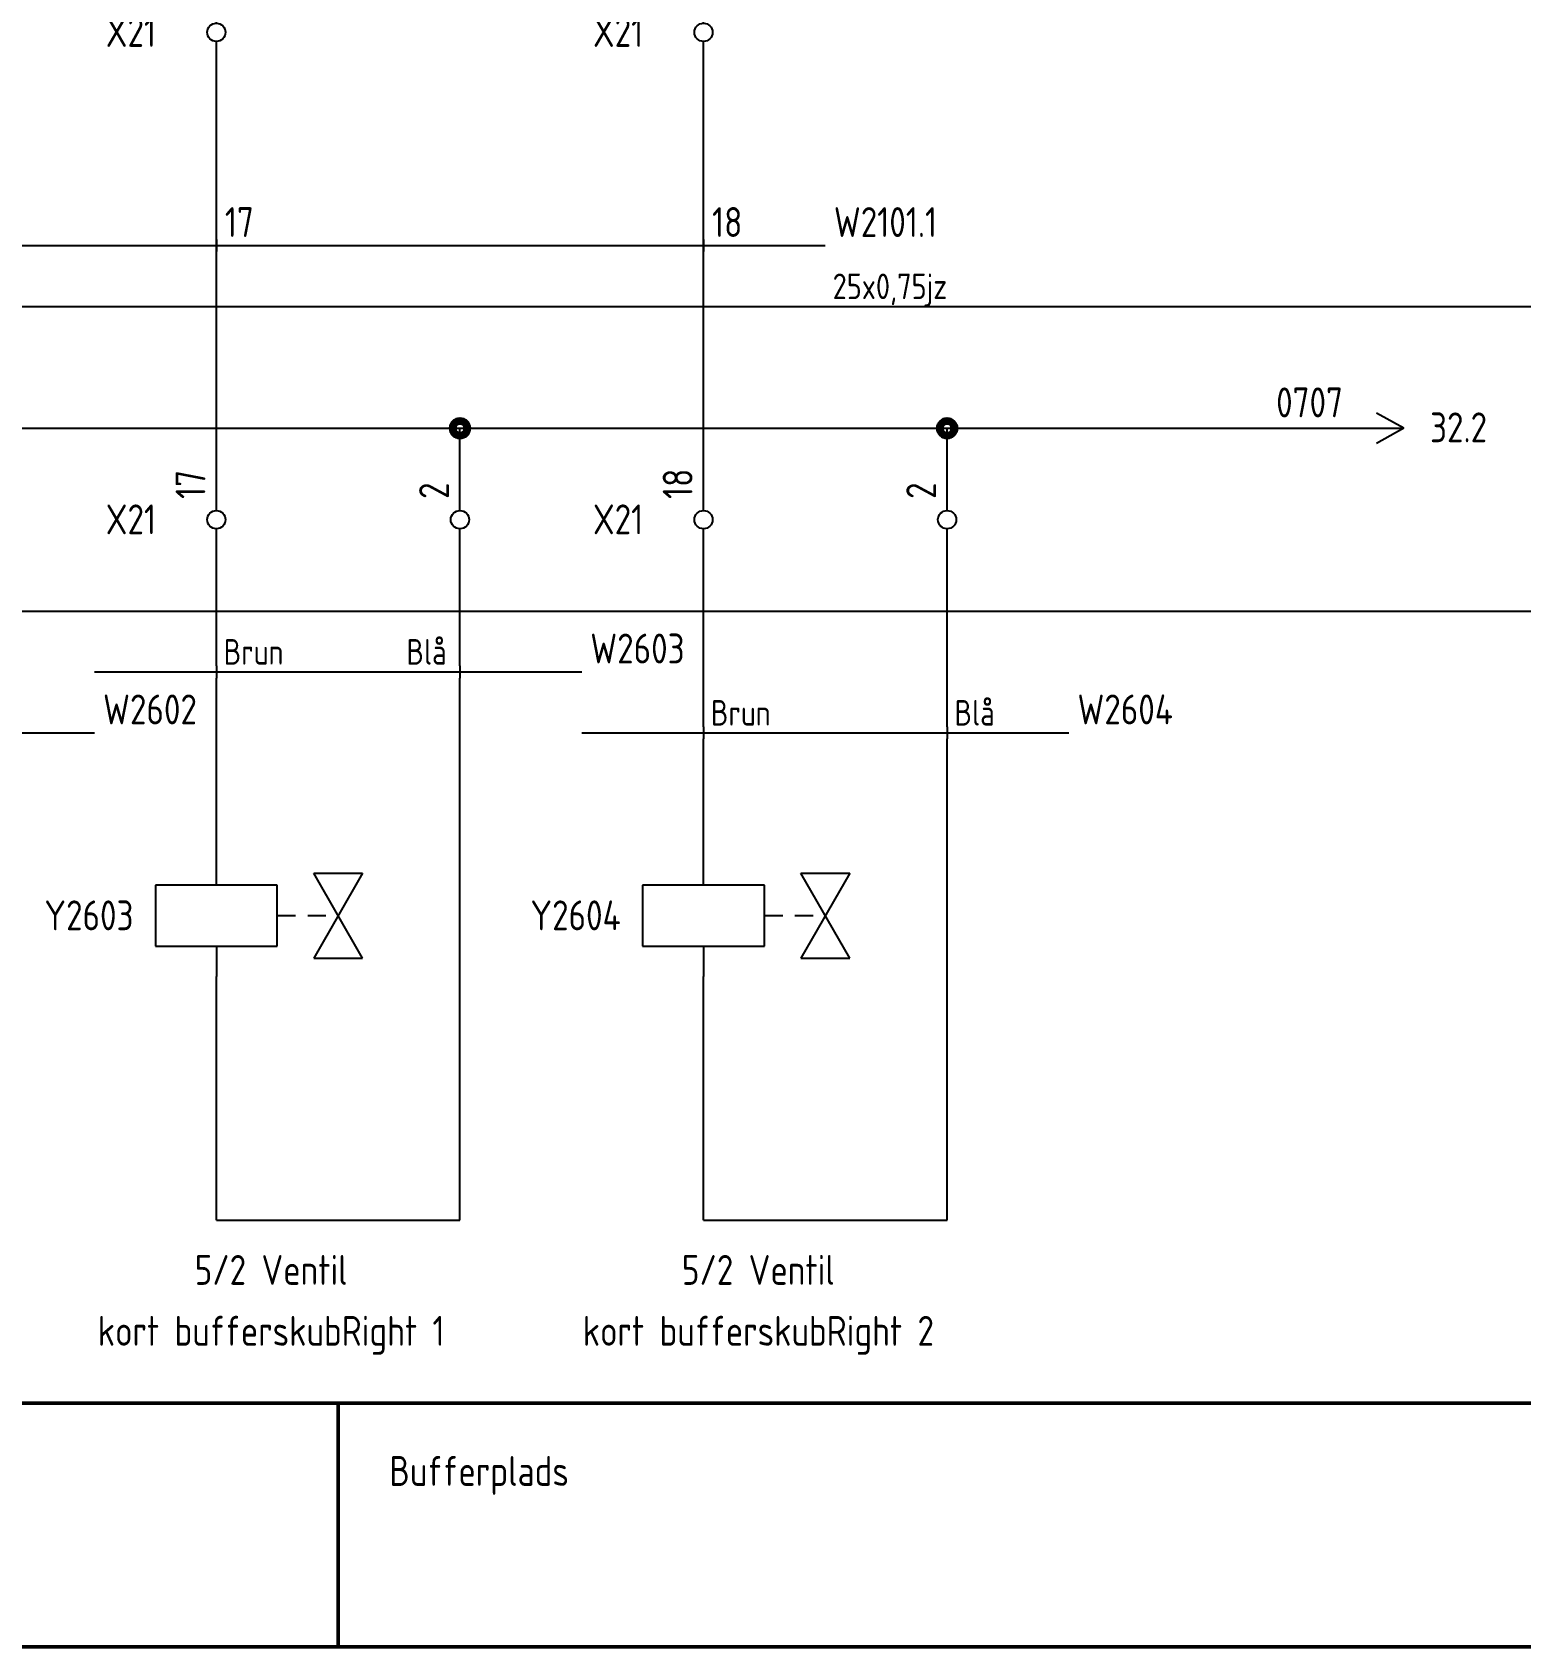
# Model space of a CAD drawing. Header units: millimetres. Extents: x 10 to 410, y 10 to 275.
# Drawn here: x 134.9 to 257.1, y 10 to 142.5 of the extents above; entities that cross this region are included whole.
import ezdxf
from ezdxf.enums import TextEntityAlignment as Align

# ---------------------------------------------------------------- set-up
doc = ezdxf.new("R2010")
doc.units = ezdxf.units.MM
doc.linetypes.add('Caddy_Solid', pattern=[0])
doc.layers.add('2', color=7, linetype='Continuous')
doc.styles.add('Caddy_Vectorfont1p', font='isocp___.ttf', dxfattribs={"width": 0.9})

# ---------------------------------------------------------------- blocks, each defined once
blk = doc.blocks.new('Blk1')
at = {"linetype": 'Caddy_Solid', "lineweight": 50}
for p, q in [((10, 30), (410, 30)), ((160, 30), (160, 10)), ((410, 10), (10, 10))]:
    blk.add_line(p, q, dxfattribs=at)
at = {"lineweight": 25, "style": 'Caddy_Vectorfont1p', "width": 0.9}
blk.add_text('Bufferplads', height=2.45, dxfattribs=at).set_placement((164.2, 23.2))
blk = doc.blocks.new('Blk16')
at = {"linetype": 'Caddy_Solid', "lineweight": 25}
for p, q in [((150, 103.25), (150, 105)), ((150, 100), (150, 101.75))]:
    blk.add_line(p, q, dxfattribs=at)
blk.add_circle((150, 102.5), 0.75, dxfattribs=at)
at = {"lineweight": 25, "style": 'Caddy_Vectorfont1p', "width": 0.9, "flags": 1}
blk.add_attdef('$TAG160410', (152.6, 104.2), '', height=2.45, rotation=90, dxfattribs=at)
at = {"layer": '2', "lineweight": 25, "style": 'Caddy_Vectorfont1p', "width": 0.9}
blk.add_attdef('$TAG160400', (149.1, 104.2), '', height=2.45, rotation=90, dxfattribs=at)
at = {"layer": '2', "lineweight": 25, "style": 'Caddy_Vectorfont1p', "width": 0.9, "flags": 1}
for tag, p in [('$TAG140020', (145.05, 108.3)), ('$TAG140050', (145.05, 104.8)), ('$TAG160030', (145.05, 97.8)), ('$TAG160040', (145.05, 92.8))]:
    blk.add_attdef(tag, text='', height=2.45, dxfattribs=at).set_placement(p, align=Align.RIGHT)
at = {"layer": '2', "lineweight": 25, "style": 'Caddy_Vectorfont1p', "width": 0.9}
blk.add_attdef('$TAG160010', text='', height=2.45, dxfattribs=at).set_placement((145.05, 101.3), align=Align.RIGHT)
blk = doc.blocks.new('Blk17')
at = {"linetype": 'Caddy_Solid', "lineweight": 25}
for p, q in [((170, 103.25), (170, 105)), ((170, 100), (170, 101.75))]:
    blk.add_line(p, q, dxfattribs=at)
blk.add_circle((170, 102.5), 0.75, dxfattribs=at)
at = {"lineweight": 25, "style": 'Caddy_Vectorfont1p', "width": 0.9, "flags": 1}
blk.add_attdef('$TAG160410', (172.6, 104.2), '', height=2.45, rotation=90, dxfattribs=at)
at = {"layer": '2', "lineweight": 25, "style": 'Caddy_Vectorfont1p', "width": 0.9}
blk.add_attdef('$TAG160400', (169.1, 104.2), '', height=2.45, rotation=90, dxfattribs=at)
at = {"layer": '2', "lineweight": 25, "style": 'Caddy_Vectorfont1p', "width": 0.9, "flags": 1}
for tag, p in [('$TAG140020', (165.05, 108.3)), ('$TAG140050', (165.05, 104.8)), ('$TAG160010', (165.05, 101.3)), ('$TAG160030', (165.05, 97.8)), ('$TAG160040', (165.05, 92.8))]:
    blk.add_attdef(tag, text='', height=2.45, dxfattribs=at).set_placement(p, align=Align.RIGHT)
blk = doc.blocks.new('Blk18')
at = {"linetype": 'Caddy_Solid', "lineweight": 25}
for p, q in [((150, 72.5), (150, 75)), ((158, 73.5), (162, 73.5)), ((162, 73.5), (158, 66.5)), ((162, 66.5), (158, 73.5)), ((155, 72.5), (145, 72.5)), ((145, 72.5), (145, 67.5)), ((155, 67.5), (155, 72.5)), ((155, 70), (156.5, 70)), ((157.5, 70), (159, 70)), ((145, 67.5), (155, 67.5)), ((150, 67.5), (150, 65)), ((158, 66.5), (162, 66.5))]:
    blk.add_line(p, q, dxfattribs=at)
at = {"lineweight": 25, "style": 'Caddy_Vectorfont1p', "width": 0.9}
blk.add_attdef('$TAG175000_00', (149.1, 73.4), '', height=2.45, rotation=90, dxfattribs=at)
for tag, p in [('$TAG160010', (143.2, 68.8)), ('$TAG160030', (143.2, 65.3)), ('$TAG160040', (143.2, 61.8))]:
    blk.add_attdef(tag, text='', height=2.45, dxfattribs=at).set_placement(p, align=Align.RIGHT)
blk.add_attdef('$TAG175000_01', text='', height=2.45, rotation=90, dxfattribs=at).set_placement((149.1, 65.9), align=Align.RIGHT)
blk = doc.blocks.new('Blk19')
at = {"linetype": 'Caddy_Solid', "lineweight": 25}
for p, q in [((170, 103.25), (170, 105)), ((170, 100), (170, 101.75))]:
    blk.add_line(p, q, dxfattribs=at)
blk.add_circle((170, 102.5), 0.75, dxfattribs=at)
at = {"lineweight": 25, "style": 'Caddy_Vectorfont1p', "width": 0.9, "flags": 1}
blk.add_attdef('$TAG160410', (172.6, 104.2), '', height=2.45, rotation=90, dxfattribs=at)
at = {"layer": '2', "lineweight": 25, "style": 'Caddy_Vectorfont1p', "width": 0.9}
blk.add_attdef('$TAG160400', (169.1, 104.2), '', height=2.45, rotation=90, dxfattribs=at)
at = {"layer": '2', "lineweight": 25, "style": 'Caddy_Vectorfont1p', "width": 0.9, "flags": 1}
for tag, p in [('$TAG140020', (165.05, 108.3)), ('$TAG140050', (165.05, 104.8)), ('$TAG160010', (165.05, 101.3)), ('$TAG160030', (165.05, 97.8)), ('$TAG160040', (165.05, 92.8))]:
    blk.add_attdef(tag, text='', height=2.45, dxfattribs=at).set_placement(p, align=Align.RIGHT)
blk = doc.blocks.new('Blk22')
at = {"linetype": 'Caddy_Solid', "lineweight": 25}
for p, q in [((150, 143.25), (150, 145)), ((150, 140), (150, 141.75))]:
    blk.add_line(p, q, dxfattribs=at)
blk.add_circle((150, 142.5), 0.75, dxfattribs=at)
at = {"lineweight": 25, "style": 'Caddy_Vectorfont1p', "width": 0.9, "flags": 1}
blk.add_attdef('$TAG160410', (152.6, 144.2), '', height=2.45, rotation=90, dxfattribs=at)
at = {"layer": '2', "lineweight": 25, "style": 'Caddy_Vectorfont1p', "width": 0.9}
blk.add_attdef('$TAG160400', (149.1, 144.2), '', height=2.45, rotation=90, dxfattribs=at)
at = {"layer": '2', "lineweight": 25, "style": 'Caddy_Vectorfont1p', "width": 0.9, "flags": 1}
for tag, p in [('$TAG140020', (145.05, 148.3)), ('$TAG140050', (145.05, 144.8)), ('$TAG160030', (145.05, 137.8)), ('$TAG160040', (145.05, 132.8))]:
    blk.add_attdef(tag, text='', height=2.45, dxfattribs=at).set_placement(p, align=Align.RIGHT)
at = {"layer": '2', "lineweight": 25, "style": 'Caddy_Vectorfont1p', "width": 0.9}
blk.add_attdef('$TAG160010', text='', height=2.45, dxfattribs=at).set_placement((145.05, 141.3), align=Align.RIGHT)
blk = doc.blocks.new('Blk23')
at = {"linetype": 'Caddy_Solid', "lineweight": 25}
for p, q in [((190, 103.25), (190, 105)), ((190, 100), (190, 101.75))]:
    blk.add_line(p, q, dxfattribs=at)
blk.add_circle((190, 102.5), 0.75, dxfattribs=at)
at = {"lineweight": 25, "style": 'Caddy_Vectorfont1p', "width": 0.9, "flags": 1}
blk.add_attdef('$TAG160410', (192.6, 104.2), '', height=2.45, rotation=90, dxfattribs=at)
at = {"layer": '2', "lineweight": 25, "style": 'Caddy_Vectorfont1p', "width": 0.9}
blk.add_attdef('$TAG160400', (189.1, 104.2), '', height=2.45, rotation=90, dxfattribs=at)
at = {"layer": '2', "lineweight": 25, "style": 'Caddy_Vectorfont1p', "width": 0.9, "flags": 1}
for tag, p in [('$TAG140020', (185.05, 108.3)), ('$TAG140050', (185.05, 104.8)), ('$TAG160030', (185.05, 97.8)), ('$TAG160040', (185.05, 92.8))]:
    blk.add_attdef(tag, text='', height=2.45, dxfattribs=at).set_placement(p, align=Align.RIGHT)
at = {"layer": '2', "lineweight": 25, "style": 'Caddy_Vectorfont1p', "width": 0.9}
blk.add_attdef('$TAG160010', text='', height=2.45, dxfattribs=at).set_placement((185.05, 101.3), align=Align.RIGHT)
blk = doc.blocks.new('Blk24')
at = {"linetype": 'Caddy_Solid', "lineweight": 25}
for p, q in [((210, 103.25), (210, 105)), ((210, 100), (210, 101.75))]:
    blk.add_line(p, q, dxfattribs=at)
blk.add_circle((210, 102.5), 0.75, dxfattribs=at)
at = {"lineweight": 25, "style": 'Caddy_Vectorfont1p', "width": 0.9, "flags": 1}
blk.add_attdef('$TAG160410', (212.6, 104.2), '', height=2.45, rotation=90, dxfattribs=at)
at = {"layer": '2', "lineweight": 25, "style": 'Caddy_Vectorfont1p', "width": 0.9}
blk.add_attdef('$TAG160400', (209.1, 104.2), '', height=2.45, rotation=90, dxfattribs=at)
at = {"layer": '2', "lineweight": 25, "style": 'Caddy_Vectorfont1p', "width": 0.9, "flags": 1}
for tag, p in [('$TAG140020', (205.05, 108.3)), ('$TAG140050', (205.05, 104.8)), ('$TAG160010', (205.05, 101.3)), ('$TAG160030', (205.05, 97.8)), ('$TAG160040', (205.05, 92.8))]:
    blk.add_attdef(tag, text='', height=2.45, dxfattribs=at).set_placement(p, align=Align.RIGHT)
blk = doc.blocks.new('Blk25')
at = {"linetype": 'Caddy_Solid', "lineweight": 25}
for p, q in [((190, 72.5), (190, 75)), ((198, 73.5), (202, 73.5)), ((202, 73.5), (198, 66.5)), ((202, 66.5), (198, 73.5)), ((195, 72.5), (185, 72.5)), ((185, 72.5), (185, 67.5)), ((195, 67.5), (195, 72.5)), ((195, 70), (196.5, 70)), ((197.5, 70), (199, 70)), ((185, 67.5), (195, 67.5)), ((190, 67.5), (190, 65)), ((198, 66.5), (202, 66.5))]:
    blk.add_line(p, q, dxfattribs=at)
at = {"lineweight": 25, "style": 'Caddy_Vectorfont1p', "width": 0.9}
blk.add_attdef('$TAG175000_00', (189.1, 73.4), '', height=2.45, rotation=90, dxfattribs=at)
for tag, p in [('$TAG160010', (183.2, 68.8)), ('$TAG160030', (183.2, 65.3)), ('$TAG160040', (183.2, 61.8))]:
    blk.add_attdef(tag, text='', height=2.45, dxfattribs=at).set_placement(p, align=Align.RIGHT)
blk.add_attdef('$TAG175000_01', text='', height=2.45, rotation=90, dxfattribs=at).set_placement((189.1, 65.9), align=Align.RIGHT)
blk = doc.blocks.new('Blk26')
at = {"linetype": 'Caddy_Solid', "lineweight": 25}
for p, q in [((210, 103.25), (210, 105)), ((210, 100), (210, 101.75))]:
    blk.add_line(p, q, dxfattribs=at)
blk.add_circle((210, 102.5), 0.75, dxfattribs=at)
at = {"lineweight": 25, "style": 'Caddy_Vectorfont1p', "width": 0.9, "flags": 1}
blk.add_attdef('$TAG160410', (212.6, 104.2), '', height=2.45, rotation=90, dxfattribs=at)
at = {"layer": '2', "lineweight": 25, "style": 'Caddy_Vectorfont1p', "width": 0.9}
blk.add_attdef('$TAG160400', (209.1, 104.2), '', height=2.45, rotation=90, dxfattribs=at)
at = {"layer": '2', "lineweight": 25, "style": 'Caddy_Vectorfont1p', "width": 0.9, "flags": 1}
for tag, p in [('$TAG140020', (205.05, 108.3)), ('$TAG140050', (205.05, 104.8)), ('$TAG160010', (205.05, 101.3)), ('$TAG160030', (205.05, 97.8)), ('$TAG160040', (205.05, 92.8))]:
    blk.add_attdef(tag, text='', height=2.45, dxfattribs=at).set_placement(p, align=Align.RIGHT)
blk = doc.blocks.new('Blk29')
at = {"linetype": 'Caddy_Solid', "lineweight": 25}
for p, q in [((190, 143.25), (190, 145)), ((190, 140), (190, 141.75))]:
    blk.add_line(p, q, dxfattribs=at)
blk.add_circle((190, 142.5), 0.75, dxfattribs=at)
at = {"lineweight": 25, "style": 'Caddy_Vectorfont1p', "width": 0.9, "flags": 1}
blk.add_attdef('$TAG160410', (192.6, 144.2), '', height=2.45, rotation=90, dxfattribs=at)
at = {"layer": '2', "lineweight": 25, "style": 'Caddy_Vectorfont1p', "width": 0.9}
blk.add_attdef('$TAG160400', (189.1, 144.2), '', height=2.45, rotation=90, dxfattribs=at)
at = {"layer": '2', "lineweight": 25, "style": 'Caddy_Vectorfont1p', "width": 0.9, "flags": 1}
for tag, p in [('$TAG140020', (185.05, 148.3)), ('$TAG140050', (185.05, 144.8)), ('$TAG160030', (185.05, 137.8)), ('$TAG160040', (185.05, 132.8))]:
    blk.add_attdef(tag, text='', height=2.45, dxfattribs=at).set_placement(p, align=Align.RIGHT)
at = {"layer": '2', "lineweight": 25, "style": 'Caddy_Vectorfont1p', "width": 0.9}
blk.add_attdef('$TAG160010', text='', height=2.45, dxfattribs=at).set_placement((185.05, 141.3), align=Align.RIGHT)
blk = doc.blocks.new('Blk31')
at = {"linetype": 'Caddy_Solid', "lineweight": 25}
for p, q in [((245, 110), (247.5, 110)), ((247.5, 110), (245.25, 111.25)), ((247.5, 110), (245.25, 108.75))]:
    blk.add_line(p, q, dxfattribs=at)
at = {"lineweight": 25, "style": 'Caddy_Vectorfont1p', "width": 0.9}
blk.add_attdef('$TAG160010', text='', height=2.45, dxfattribs=at).set_placement((242.5, 110.9), align=Align.RIGHT)
blk.add_attdef('$TAG160500', (249.65, 108.85), '', height=2.45, dxfattribs=at)
blk = doc.blocks.new('Blk44')
at = {"linetype": 'Caddy_Solid', "lineweight": 25}
blk.add_line((150, 125.5), (150, 124.5), dxfattribs=at)
at = {"lineweight": 25, "style": 'Caddy_Vectorfont1p', "width": 0.9}
blk.add_attdef('$TAG160210', (150.7, 125.7), '', height=2.45, dxfattribs=at)
at = {"lineweight": 25, "style": 'Caddy_Vectorfont1p', "width": 0.9, "flags": 1}
for tag, p in [('$TAG160010', (200.7, 125.7)), ('$TAG160220', (150.7, 120.7)), ('$TAG160030', (200.7, 120.7)), ('$TAG160230', (150.7, 115.7)), ('$TAG160200', (200.7, 115.7)), ('$TAG160040', (200.7, 110.7)), ('$TAG160101', (200.7, 105.7))]:
    blk.add_attdef(tag, p, '', height=2.45, dxfattribs=at)
blk = doc.blocks.new('Blk45')
at = {"linetype": 'Caddy_Solid', "lineweight": 25}
blk.add_line((150, 125.5), (150, 124.5), dxfattribs=at)
at = {"lineweight": 25, "style": 'Caddy_Vectorfont1p', "width": 0.9}
blk.add_attdef('$TAG160210', (150.7, 125.7), '', height=2.45, dxfattribs=at)
at = {"lineweight": 25, "style": 'Caddy_Vectorfont1p', "width": 0.9, "flags": 1}
for tag, p in [('$TAG160010', (200.7, 125.7)), ('$TAG160220', (150.7, 120.7)), ('$TAG160030', (200.7, 120.7)), ('$TAG160230', (150.7, 115.7)), ('$TAG160200', (200.7, 115.7)), ('$TAG160040', (200.7, 110.7)), ('$TAG160101', (200.7, 105.7))]:
    blk.add_attdef(tag, p, '', height=2.45, dxfattribs=at)
blk = doc.blocks.new('Blk46')
at = {"linetype": 'Caddy_Solid', "lineweight": 25}
blk.add_line((150, 125.5), (150, 124.5), dxfattribs=at)
at = {"lineweight": 25, "style": 'Caddy_Vectorfont1p', "width": 0.9}
blk.add_attdef('$TAG160210', (150.7, 125.7), '', height=2.45, dxfattribs=at)
at = {"lineweight": 25, "style": 'Caddy_Vectorfont1p', "width": 0.9, "flags": 1}
for tag, p in [('$TAG160010', (200.7, 125.7)), ('$TAG160220', (150.7, 120.7)), ('$TAG160030', (200.7, 120.7)), ('$TAG160230', (150.7, 115.7)), ('$TAG160200', (200.7, 115.7)), ('$TAG160040', (200.7, 110.7)), ('$TAG160101', (200.7, 105.7))]:
    blk.add_attdef(tag, p, '', height=2.45, dxfattribs=at)
blk = doc.blocks.new('Blk47')
at = {"linetype": 'Caddy_Solid', "lineweight": 25}
blk.add_line((190, 125.5), (190, 124.5), dxfattribs=at)
at = {"lineweight": 25, "style": 'Caddy_Vectorfont1p', "width": 0.9}
for tag, p in [('$TAG160210', (190.7, 125.7)), ('$TAG160010', (200.7, 125.7))]:
    blk.add_attdef(tag, p, '', height=2.45, dxfattribs=at)
at = {"lineweight": 25, "style": 'Caddy_Vectorfont1p', "width": 0.9, "flags": 1}
for tag, p in [('$TAG160220', (190.7, 120.7)), ('$TAG160030', (200.7, 120.7)), ('$TAG160230', (190.7, 115.7)), ('$TAG160200', (200.7, 115.7)), ('$TAG160040', (200.7, 110.7)), ('$TAG160101', (200.7, 105.7))]:
    blk.add_attdef(tag, p, '', height=2.45, dxfattribs=at)
blk = doc.blocks.new('Blk48')
at = {"linetype": 'Caddy_Solid', "lineweight": 25}
blk.add_line((190, 125.5), (190, 124.5), dxfattribs=at)
at = {"lineweight": 25, "style": 'Caddy_Vectorfont1p', "width": 0.9}
blk.add_attdef('$TAG160210', (190.7, 125.7), '', height=2.45, dxfattribs=at)
at = {"lineweight": 25, "style": 'Caddy_Vectorfont1p', "width": 0.9, "flags": 1}
for tag, p in [('$TAG160010', (200.7, 125.7)), ('$TAG160220', (190.7, 120.7)), ('$TAG160030', (200.7, 120.7)), ('$TAG160230', (190.7, 115.7)), ('$TAG160200', (200.7, 115.7)), ('$TAG160040', (200.7, 110.7)), ('$TAG160101', (200.7, 105.7))]:
    blk.add_attdef(tag, p, '', height=2.45, dxfattribs=at)
blk = doc.blocks.new('Blk49')
at = {"linetype": 'Caddy_Solid', "lineweight": 25}
blk.add_line((190, 125.5), (190, 124.5), dxfattribs=at)
at = {"lineweight": 25, "style": 'Caddy_Vectorfont1p', "width": 0.9}
blk.add_attdef('$TAG160210', (190.7, 125.7), '', height=2.45, dxfattribs=at)
at = {"lineweight": 25, "style": 'Caddy_Vectorfont1p', "width": 0.9, "flags": 1}
for tag, p in [('$TAG160010', (200.7, 125.7)), ('$TAG160220', (190.7, 120.7)), ('$TAG160030', (200.7, 120.7)), ('$TAG160230', (190.7, 115.7)), ('$TAG160200', (200.7, 115.7)), ('$TAG160040', (200.7, 110.7)), ('$TAG160101', (200.7, 105.7))]:
    blk.add_attdef(tag, p, '', height=2.45, dxfattribs=at)
blk = doc.blocks.new('Blk50')
at = {"linetype": 'Caddy_Solid', "lineweight": 25}
blk.add_line((190, 125.5), (190, 124.5), dxfattribs=at)
at = {"lineweight": 25, "style": 'Caddy_Vectorfont1p', "width": 0.9}
blk.add_attdef('$TAG160210', (190.7, 125.7), '', height=2.45, dxfattribs=at)
at = {"lineweight": 25, "style": 'Caddy_Vectorfont1p', "width": 0.9, "flags": 1}
for tag, p in [('$TAG160010', (200.7, 125.7)), ('$TAG160220', (190.7, 120.7)), ('$TAG160030', (200.7, 120.7)), ('$TAG160230', (190.7, 115.7)), ('$TAG160200', (200.7, 115.7)), ('$TAG160040', (200.7, 110.7)), ('$TAG160101', (200.7, 105.7))]:
    blk.add_attdef(tag, p, '', height=2.45, dxfattribs=at)
blk = doc.blocks.new('Blk51')
at = {"linetype": 'Caddy_Solid', "lineweight": 25}
blk.add_line((190, 125.5), (190, 124.5), dxfattribs=at)
at = {"lineweight": 25, "style": 'Caddy_Vectorfont1p', "width": 0.9}
blk.add_attdef('$TAG160210', (190.7, 125.7), '', height=2.45, dxfattribs=at)
at = {"lineweight": 25, "style": 'Caddy_Vectorfont1p', "width": 0.9, "flags": 1}
for tag, p in [('$TAG160010', (200.7, 125.7)), ('$TAG160220', (190.7, 120.7)), ('$TAG160030', (200.7, 120.7)), ('$TAG160230', (190.7, 115.7)), ('$TAG160200', (200.7, 115.7)), ('$TAG160040', (200.7, 110.7)), ('$TAG160101', (200.7, 105.7))]:
    blk.add_attdef(tag, p, '', height=2.45, dxfattribs=at)
blk = doc.blocks.new('Blk52')
at = {"linetype": 'Caddy_Solid', "lineweight": 25}
blk.add_line((190, 125.5), (190, 124.5), dxfattribs=at)
at = {"lineweight": 25, "style": 'Caddy_Vectorfont1p', "width": 0.9}
for tag, p in [('$TAG160210', (190.7, 125.7)), ('$TAG160030', (200.7, 120.7)), ('$TAG160200', (200.7, 115.7))]:
    blk.add_attdef(tag, p, '', height=2.45, dxfattribs=at)
at = {"lineweight": 25, "style": 'Caddy_Vectorfont1p', "width": 0.9, "flags": 1}
for tag, p in [('$TAG160010', (200.7, 125.7)), ('$TAG160220', (190.7, 120.7)), ('$TAG160230', (190.7, 115.7)), ('$TAG160040', (200.7, 110.7)), ('$TAG160101', (200.7, 105.7))]:
    blk.add_attdef(tag, p, '', height=2.45, dxfattribs=at)
blk = doc.blocks.new('Blk56')
at = {"linetype": 'Caddy_Solid', "lineweight": 25}
blk.add_line((130, 85.5), (130, 84.5), dxfattribs=at)
at = {"lineweight": 25, "style": 'Caddy_Vectorfont1p', "width": 0.9, "flags": 1}
for tag, p in [('$TAG160210', (130.7, 85.7)), ('$TAG160220', (130.7, 80.7)), ('$TAG160230', (130.7, 75.7)), ('$TAG160040', (140.7, 70.7)), ('$TAG160101', (140.7, 65.7))]:
    blk.add_attdef(tag, p, '', height=2.45, dxfattribs=at)
at = {"lineweight": 25, "style": 'Caddy_Vectorfont1p', "width": 0.9}
for tag, p in [('$TAG160010', (140.7, 85.7)), ('$TAG160030', (140.7, 80.7)), ('$TAG160200', (140.7, 75.7))]:
    blk.add_attdef(tag, p, '', height=2.45, dxfattribs=at)
blk = doc.blocks.new('Blk57')
at = {"linetype": 'Caddy_Solid', "lineweight": 25}
blk.add_line((150, 90.5), (150, 89.5), dxfattribs=at)
at = {"lineweight": 25, "style": 'Caddy_Vectorfont1p', "width": 0.9, "flags": 1}
for tag, p in [('$TAG160210', (150.7, 90.7)), ('$TAG160010', (180.7, 90.7)), ('$TAG160220', (150.7, 85.7)), ('$TAG160030', (180.7, 85.7)), ('$TAG160230', (150.7, 80.7)), ('$TAG160200', (180.7, 80.7)), ('$TAG160040', (180.7, 75.7)), ('$TAG160101', (180.7, 70.7))]:
    blk.add_attdef(tag, p, '', height=2.45, dxfattribs=at)
blk = doc.blocks.new('Blk58')
at = {"linetype": 'Caddy_Solid', "lineweight": 25}
blk.add_line((170, 90.5), (170, 89.5), dxfattribs=at)
at = {"lineweight": 25, "style": 'Caddy_Vectorfont1p', "width": 0.9, "flags": 1}
for tag, p in [('$TAG160210', (170.7, 90.7)), ('$TAG160220', (170.7, 85.7)), ('$TAG160230', (170.7, 80.7)), ('$TAG160040', (180.7, 75.7)), ('$TAG160101', (180.7, 70.7))]:
    blk.add_attdef(tag, p, '', height=2.45, dxfattribs=at)
at = {"lineweight": 25, "style": 'Caddy_Vectorfont1p', "width": 0.9}
for tag, p in [('$TAG160010', (180.7, 90.7)), ('$TAG160030', (180.7, 85.7)), ('$TAG160200', (180.7, 80.7))]:
    blk.add_attdef(tag, p, '', height=2.45, dxfattribs=at)
blk = doc.blocks.new('Blk59')
at = {"linetype": 'Caddy_Solid', "lineweight": 25}
blk.add_line((190, 85.5), (190, 84.5), dxfattribs=at)
at = {"lineweight": 25, "style": 'Caddy_Vectorfont1p', "width": 0.9, "flags": 1}
for tag, p in [('$TAG160210', (190.7, 85.7)), ('$TAG160010', (220.7, 85.7)), ('$TAG160220', (190.7, 80.7)), ('$TAG160030', (220.7, 80.7)), ('$TAG160230', (190.7, 75.7)), ('$TAG160200', (220.7, 75.7)), ('$TAG160040', (220.7, 70.7)), ('$TAG160101', (220.7, 65.7))]:
    blk.add_attdef(tag, p, '', height=2.45, dxfattribs=at)
blk = doc.blocks.new('Blk60')
at = {"linetype": 'Caddy_Solid', "lineweight": 25}
blk.add_line((210, 85.5), (210, 84.5), dxfattribs=at)
at = {"lineweight": 25, "style": 'Caddy_Vectorfont1p', "width": 0.9, "flags": 1}
for tag, p in [('$TAG160210', (210.7, 85.7)), ('$TAG160220', (210.7, 80.7)), ('$TAG160230', (210.7, 75.7)), ('$TAG160040', (220.7, 70.7)), ('$TAG160101', (220.7, 65.7))]:
    blk.add_attdef(tag, p, '', height=2.45, dxfattribs=at)
at = {"lineweight": 25, "style": 'Caddy_Vectorfont1p', "width": 0.9}
for tag, p in [('$TAG160010', (220.7, 85.7)), ('$TAG160030', (220.7, 80.7)), ('$TAG160200', (220.7, 75.7))]:
    blk.add_attdef(tag, p, '', height=2.45, dxfattribs=at)

msp = doc.modelspace()

# ---------------------------------------------------------------- linework, layer by layer
at = {"linetype": 'Caddy_Solid', "lineweight": 25}
for p, q in [((150, 125.5), (150, 140)), ((150, 125.5), (150, 140)), ((150, 125.5), (150, 140)), ((190, 125.5), (190, 140)), ((190, 125.5), (190, 140)), ((190, 125.5), (190, 140)), ((60, 125), (200, 125)), ((150, 125.5), (150, 125.5)), ((150, 125.5), (150, 125.5)), ((150, 125.5), (150, 125.5)), ((150, 125.5), (150, 125.5)), ((150, 125.5), (150, 125.5)), ((150, 125.5), (150, 125.5)), ((150, 124.5), (150, 125.5)), ((150, 125.5), (150, 125.5)), ((150, 125.5), (150, 125.5)), ((150, 124.5), (150, 125.5)), ((150, 125.5), (150, 125.5)), ((150, 125.5), (150, 125.5)), ((150, 124.5), (150, 125.5)), ((150, 125.5), (150, 125.5)), ((150, 125.5), (150, 125.5)), ((190, 125.5), (190, 125.5)), ((190, 125.5), (190, 125.5)), ((190, 125.5), (190, 125.5)), ((190, 125.5), (190, 125.5)), ((190, 125.5), (190, 125.5)), ((190, 125.5), (190, 125.5)), ((190, 124.5), (190, 125.5)), ((190, 125.5), (190, 125.5)), ((190, 125.5), (190, 125.5)), ((190, 125.5), (190, 125.5)), ((190, 125.5), (190, 125.5)), ((190, 125.5), (190, 125.5)), ((190, 124.5), (190, 125.5)), ((190, 125.5), (190, 125.5)), ((190, 125.5), (190, 125.5)), ((190, 125.5), (190, 125.5)), ((190, 125.5), (190, 125.5)), ((190, 125.5), (190, 125.5)), ((190, 124.5), (190, 125.5)), ((190, 125.5), (190, 125.5)), ((190, 125.5), (190, 125.5)), ((190, 125.5), (190, 125.5)), ((190, 125.5), (190, 125.5)), ((190, 125.5), (190, 125.5)), ((190, 124.5), (190, 125.5)), ((190, 124.5), (190, 125.5)), ((190, 124.5), (190, 125.5)), ((150, 124.5), (150, 124.5)), ((150, 124.5), (150, 124.5)), ((150, 105), (150, 124.5)), ((150, 124.5), (150, 124.5)), ((150, 124.5), (150, 124.5)), ((150, 105), (150, 124.5)), ((150, 124.5), (150, 124.5)), ((150, 124.5), (150, 124.5)), ((150, 105), (150, 124.5)), ((150, 124.5), (150, 124.5)), ((150, 124.5), (150, 124.5)), ((150, 105), (150, 124.5)), ((150, 124.5), (150, 124.5)), ((150, 124.5), (150, 124.5)), ((150, 105), (150, 124.5)), ((150, 124.5), (150, 124.5)), ((150, 124.5), (150, 124.5)), ((190, 124.5), (190, 124.5)), ((190, 124.5), (190, 124.5)), ((190, 124.5), (190, 124.5)), ((190, 124.5), (190, 124.5)), ((190, 124.5), (190, 124.5)), ((190, 124.5), (190, 124.5)), ((190, 105), (190, 124.5)), ((190, 124.5), (190, 124.5)), ((190, 124.5), (190, 124.5)), ((190, 124.5), (190, 124.5)), ((190, 124.5), (190, 124.5)), ((190, 124.5), (190, 124.5)), ((190, 105), (190, 124.5)), ((190, 124.5), (190, 124.5)), ((190, 124.5), (190, 124.5)), ((190, 124.5), (190, 124.5)), ((190, 124.5), (190, 124.5)), ((190, 124.5), (190, 124.5)), ((190, 105), (190, 124.5)), ((190, 124.5), (190, 124.5)), ((190, 124.5), (190, 124.5)), ((190, 124.5), (190, 124.5)), ((190, 124.5), (190, 124.5)), ((190, 124.5), (190, 124.5)), ((190, 105), (190, 124.5)), ((190, 124.5), (190, 124.5)), ((190, 124.5), (190, 124.5)), ((190, 124.5), (190, 124.5)), ((190, 124.5), (190, 124.5)), ((190, 124.5), (190, 124.5)), ((190, 105), (190, 124.5)), ((190, 124.5), (190, 124.5)), ((190, 124.5), (190, 124.5)), ((190, 124.5), (190, 124.5)), ((190, 124.5), (190, 124.5)), ((190, 124.5), (190, 124.5)), ((190, 105), (190, 124.5)), ((190, 124.5), (190, 124.5)), ((190, 124.5), (190, 124.5)), ((190, 124.5), (190, 124.5)), ((190, 124.5), (190, 124.5)), ((190, 124.5), (190, 124.5)), ((50, 120), (330, 120)), ((130, 110), (170, 110)), ((170, 105), (170, 110)), ((170, 110), (210, 110)), ((210, 105), (210, 110)), ((210, 110), (245, 110)), ((150, 90.5), (150, 100)), ((170, 90.5), (170, 100)), ((190, 85.5), (190, 100)), ((210, 85.5), (210, 100)), ((50, 95), (330, 95)), ((140, 90), (180, 90)), ((150, 75), (150, 89.5)), ((170, 45), (170, 89.5)), ((100, 85), (140, 85)), ((180, 85), (220, 85)), ((190, 75), (190, 84.5)), ((210, 45), (210, 84.5)), ((150, 64.5), (150, 65)), ((190, 64.5), (190, 65)), ((150, 45), (150, 64.5)), ((150, 45), (150, 64.5)), ((190, 45), (190, 64.5)), ((190, 45), (190, 64.5)), ((150, 45), (170, 45)), ((190, 45), (210, 45))]:
    msp.add_line(p, q, dxfattribs=at)
at = {"lineweight": 40}
for centre, radius in [((170, 110), 0.8), ((170, 110), 0.6), ((170, 110), 0.4), ((210, 110), 0.8), ((210, 110), 0.6), ((210, 110), 0.4)]:
    msp.add_circle(centre, radius, dxfattribs=at)

# ---------------------------------------------------------------- block references
for name in ['Blk1', 'Blk45', 'Blk46', 'Blk48', 'Blk49', 'Blk50', 'Blk51', 'Blk52', 'Blk57', 'Blk59']:
    msp.add_blockref(name, (0, 0, 1))
ref = msp.add_blockref('Blk22', (0, 0, 1))
ref.add_attrib('$TAG160010', 'X21', dxfattribs={"layer": '2', "lineweight": 25, "height": 2.45, "style": 'Caddy_Vectorfont1p', "width": 0.9}).set_placement((145.05, 141.3), align=Align.RIGHT)
ref.add_attrib('$TAG160400', '17', (149.1, 144.2), dxfattribs={"layer": '2', "lineweight": 25, "height": 2.45, "rotation": 90, "style": 'Caddy_Vectorfont1p', "width": 0.9})
ref = msp.add_blockref('Blk29', (0, 0, 1))
ref.add_attrib('$TAG160010', 'X21', dxfattribs={"layer": '2', "lineweight": 25, "height": 2.45, "style": 'Caddy_Vectorfont1p', "width": 0.9}).set_placement((185.05, 141.3), align=Align.RIGHT)
ref.add_attrib('$TAG160400', '18', (189.1, 144.2), dxfattribs={"layer": '2', "lineweight": 25, "height": 2.45, "rotation": 90, "style": 'Caddy_Vectorfont1p', "width": 0.9})
ref = msp.add_blockref('Blk44', (0, 0, 1))
ref.add_attrib('$TAG160210', '17', (150.7, 125.7), dxfattribs={"lineweight": 25, "height": 2.45, "style": 'Caddy_Vectorfont1p', "width": 0.9})
ref = msp.add_blockref('Blk47', (0, 0, 1))
ref.add_attrib('$TAG160010', 'W2101.1', (200.7, 125.7), dxfattribs={"lineweight": 25, "height": 2.45, "style": 'Caddy_Vectorfont1p', "width": 0.9})
ref.add_attrib('$TAG160210', '18', (190.7, 125.7), dxfattribs={"lineweight": 25, "height": 2.45, "style": 'Caddy_Vectorfont1p', "width": 0.9})
ref = msp.add_blockref('Blk31', (0, 0, 1))
ref.add_attrib('$TAG160010', '0707', dxfattribs={"lineweight": 25, "height": 2.45, "style": 'Caddy_Vectorfont1p', "width": 0.9}).set_placement((242.5, 110.9), align=Align.RIGHT)
ref.add_attrib('$TAG160500', '32.2', (249.65, 108.85), dxfattribs={"lineweight": 25, "height": 2.45, "style": 'Caddy_Vectorfont1p', "width": 0.9})
ref = msp.add_blockref('Blk16', (0, 0, 1))
ref.add_attrib('$TAG160010', 'X21', dxfattribs={"layer": '2', "lineweight": 25, "height": 2.45, "style": 'Caddy_Vectorfont1p', "width": 0.9}).set_placement((145.05, 101.3), align=Align.RIGHT)
ref.add_attrib('$TAG160400', '17', (149.1, 104.2), dxfattribs={"layer": '2', "lineweight": 25, "height": 2.45, "rotation": 90, "style": 'Caddy_Vectorfont1p', "width": 0.9})
ref = msp.add_blockref('Blk23', (0, 0, 1))
ref.add_attrib('$TAG160010', 'X21', dxfattribs={"layer": '2', "lineweight": 25, "height": 2.45, "style": 'Caddy_Vectorfont1p', "width": 0.9}).set_placement((185.05, 101.3), align=Align.RIGHT)
ref.add_attrib('$TAG160400', '18', (189.1, 104.2), dxfattribs={"layer": '2', "lineweight": 25, "height": 2.45, "rotation": 90, "style": 'Caddy_Vectorfont1p', "width": 0.9})
ref = msp.add_blockref('Blk17', (0, 0, 1))
ref.add_attrib('$TAG160400', '2', (169.1, 104.2), dxfattribs={"layer": '2', "lineweight": 25, "height": 2.45, "rotation": 90, "style": 'Caddy_Vectorfont1p', "width": 0.9})
ref = msp.add_blockref('Blk19', (0, 0, 1))
ref.add_attrib('$TAG160400', '2', (169.1, 104.2), dxfattribs={"layer": '2', "lineweight": 25, "height": 2.45, "rotation": 90, "style": 'Caddy_Vectorfont1p', "width": 0.9})
ref = msp.add_blockref('Blk24', (0, 0, 1))
ref.add_attrib('$TAG160400', '2', (209.1, 104.2), dxfattribs={"layer": '2', "lineweight": 25, "height": 2.45, "rotation": 90, "style": 'Caddy_Vectorfont1p', "width": 0.9})
ref = msp.add_blockref('Blk26', (0, 0, 1))
ref.add_attrib('$TAG160400', '2', (209.1, 104.2), dxfattribs={"layer": '2', "lineweight": 25, "height": 2.45, "rotation": 90, "style": 'Caddy_Vectorfont1p', "width": 0.9})
ref = msp.add_blockref('Blk58', (0, 0, 1))
ref.add_attrib('$TAG160010', 'W2603', (180.7, 90.7), dxfattribs={"lineweight": 25, "height": 2.45, "style": 'Caddy_Vectorfont1p', "width": 0.9})
ref = msp.add_blockref('Blk56', (0, 0, 1))
ref.add_attrib('$TAG160010', 'W2602', (140.7, 85.7), dxfattribs={"lineweight": 25, "height": 2.45, "style": 'Caddy_Vectorfont1p', "width": 0.9})
ref = msp.add_blockref('Blk60', (0, 0, 1))
ref.add_attrib('$TAG160010', 'W2604', (220.7, 85.7), dxfattribs={"lineweight": 25, "height": 2.45, "style": 'Caddy_Vectorfont1p', "width": 0.9})
ref = msp.add_blockref('Blk18', (0, 0, 1))
ref.add_attrib('$TAG160010', 'Y2603', dxfattribs={"lineweight": 25, "height": 2.45, "style": 'Caddy_Vectorfont1p', "width": 0.9}).set_placement((143.2, 68.8), align=Align.RIGHT)
ref = msp.add_blockref('Blk25', (0, 0, 1))
ref.add_attrib('$TAG160010', 'Y2604', dxfattribs={"lineweight": 25, "height": 2.45, "style": 'Caddy_Vectorfont1p', "width": 0.9}).set_placement((183.2, 68.8), align=Align.RIGHT)

# ---------------------------------------------------------------- texts
at = {"lineweight": 25, "style": 'Caddy_Vectorfont1p', "width": 0.9}
msp.add_text('25x0,75jz', height=2.1, dxfattribs=at).set_placement((200.6, 120.6))
at = {"lineweight": 35, "style": 'Caddy_Vectorfont1p', "width": 0.9}
for s, p in [('Blå', (165.6, 90.6)), ('Brun', (150.6, 90.6)), ('Brun', (190.6, 85.6)), ('Blå', (210.6, 85.6))]:
    msp.add_text(s, height=2.1, dxfattribs=at).set_placement(p)
at = {"lineweight": 25, "style": 'Caddy_Vectorfont1p', "width": 0.9}
for s, p in [('5/2 Ventil', (154.5, 39.7)), ('5/2 Ventil', (154.5, 39.7)), ('5/2 Ventil', (194.5, 39.7)), ('5/2 Ventil', (194.5, 39.7)), ('kort bufferskubRight 1', (154.5, 34.7)), ('kort bufferskubRight 2', (194.5, 34.7))]:
    msp.add_text(s, height=2.45, dxfattribs=at).set_placement(p, align=Align.CENTER)

doc.saveas('drawing.dxf')
